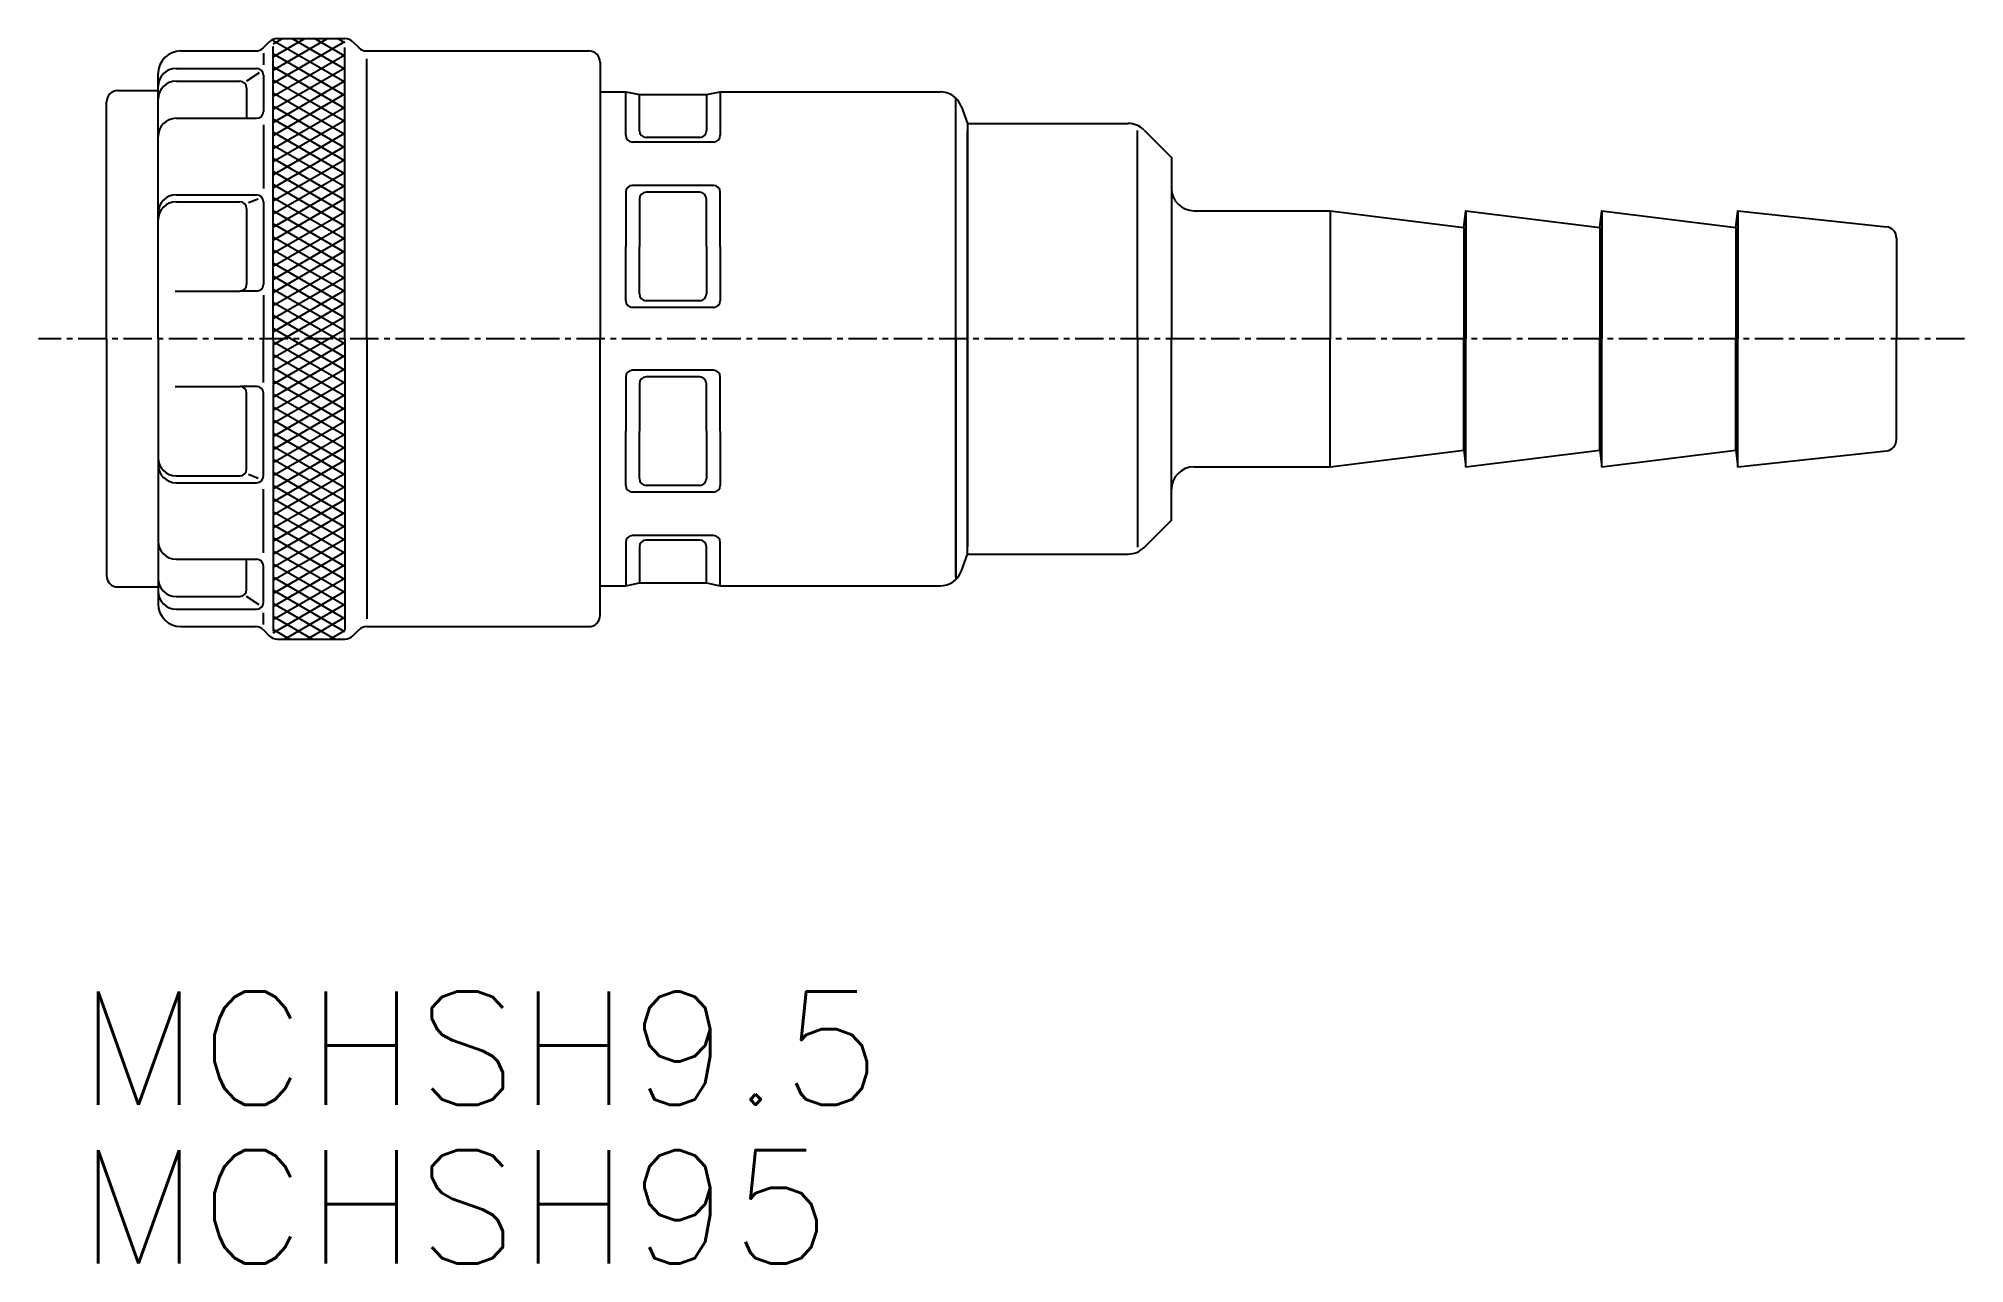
# Model space of a CAD drawing. Extents: x 580.1 to 665.1, y 149.6 to 203.7.
import ezdxf
from ezdxf.enums import TextEntityAlignment as Align

# ---------------------------------------------------------------- set-up
doc = ezdxf.new("R2010")
doc.units = 0
doc.linetypes.add('CENTER', pattern=[2, 1.25, -0.25, 0.25, -0.25])
doc.layers.get('0').update_dxf_attribs({"linetype": 'CONTINUOUS'})
doc.layers.add('CENTER', color=1, linetype='CENTER')
doc.styles.get("Standard").update_dxf_attribs({"font": 'txt', "bigfont": 'bigfont'})

msp = doc.modelspace()

# ---------------------------------------------------------------- linework, layer by layer
at = {"color": 7, "linetype": 'CONTINUOUS'}
for p, q in [((589.99, 203.292), (590.248, 203.549)), ((589.99, 203.292), (590.248, 203.549)), ((590.414, 203.459), (590.823, 203.695)), ((590.414, 202.882), (591.823, 203.695)), ((590.414, 202.305), (592.823, 203.695)), ((593.587, 201.766), (590.414, 203.597)), ((590.414, 201.727), (593.587, 203.559)), ((590.414, 190.445), (590.414, 203.342)), ((590.414, 190.445), (590.414, 203.342)), ((590.601, 203.695), (593.587, 203.695)), ((590.601, 203.695), (593.587, 203.695)), ((593.587, 202.343), (591.245, 203.695)), ((593.587, 202.92), (592.245, 203.695)), ((593.587, 203.498), (593.245, 203.695)), ((593.587, 190.445), (593.587, 203.298)), ((593.587, 190.445), (593.587, 203.298)), ((593.94, 203.549), (594.198, 203.292)), ((593.94, 203.549), (594.198, 203.292)), ((586.144, 202.379), (589.69, 202.379)), ((586.144, 202.379), (589.69, 202.379)), ((586.344, 203.145), (589.637, 203.145)), ((586.344, 203.145), (589.637, 203.145)), ((589.99, 203.05), (589.99, 202.531)), ((589.99, 203.05), (589.99, 202.531)), ((593.587, 201.188), (590.414, 203.02)), ((590.414, 201.15), (593.587, 202.982)), ((593.587, 200.611), (590.414, 202.443)), ((590.414, 200.572), (593.587, 202.404)), ((594.551, 203.145), (604.344, 203.145)), ((594.551, 203.145), (604.344, 203.145)), ((594.551, 190.445), (594.551, 202.802)), ((594.551, 190.445), (594.551, 202.802)), ((604.844, 202.645), (604.844, 190.445)), ((604.844, 202.645), (604.844, 190.445)), ((585.344, 190.445), (585.344, 202.145)), ((585.344, 190.445), (585.344, 202.145)), ((586.144, 201.815), (588.944, 201.815)), ((586.144, 201.815), (588.944, 201.815)), ((589.804, 202.188), (589.244, 201.815)), ((589.804, 202.188), (589.244, 201.815)), ((589.244, 201.515), (589.244, 200.174)), ((589.244, 201.515), (589.244, 200.174)), ((589.99, 202.079), (589.99, 201.444)), ((589.99, 202.079), (589.99, 201.444)), ((593.587, 200.034), (590.414, 201.865)), ((590.414, 199.995), (593.587, 201.827)), ((583.062, 190.445), (583.062, 200.895)), ((583.062, 190.445), (583.062, 200.895)), ((583.562, 201.395), (585.344, 201.395)), ((583.562, 201.395), (585.344, 201.395)), ((585.344, 190.445), (585.344, 201.445)), ((585.344, 190.445), (585.344, 201.445)), ((585.344, 190.445), (585.344, 201.445)), ((585.344, 190.445), (585.344, 201.445)), ((589.99, 201.444), (589.99, 200.474)), ((589.99, 201.444), (589.99, 200.474)), ((593.587, 199.456), (590.414, 201.288)), ((590.414, 199.418), (593.587, 201.25)), ((593.587, 198.879), (590.414, 200.711)), ((590.414, 198.84), (593.587, 200.672)), ((605.977, 199.427), (605.977, 201.345)), ((605.977, 199.427), (605.977, 201.345)), ((606.583, 199.627), (606.583, 201.218)), ((606.583, 199.627), (606.583, 201.218)), ((609.544, 201.218), (609.544, 199.627)), ((609.544, 201.218), (609.544, 199.627)), ((610.15, 201.345), (610.15, 199.427)), ((610.15, 201.345), (610.15, 199.427)), ((620.553, 190.445), (620.553, 201.059)), ((586.144, 200.174), (589.69, 200.174)), ((586.144, 200.174), (589.69, 200.174)), ((589.99, 199.89), (589.99, 197.081)), ((589.99, 199.89), (589.99, 197.081)), ((593.587, 198.302), (590.414, 200.133)), ((590.414, 198.263), (593.587, 200.095)), ((621.062, 199.945), (621.062, 190.445)), ((593.587, 197.724), (590.414, 199.556)), ((590.414, 197.686), (593.587, 199.518)), ((593.587, 197.147), (590.414, 198.979)), ((590.414, 197.108), (593.587, 198.94)), ((609.85, 199.127), (606.277, 199.127)), ((609.85, 199.127), (606.277, 199.127)), ((609.244, 199.327), (606.883, 199.327)), ((609.244, 199.327), (606.883, 199.327)), ((621.062, 190.445), (621.062, 199.618)), ((628.562, 190.445), (628.562, 199.641)), ((593.587, 196.569), (590.414, 198.401)), ((590.414, 196.531), (593.587, 198.363)), ((593.587, 195.992), (590.414, 197.824)), ((590.414, 195.954), (593.587, 197.786)), ((593.587, 195.415), (590.414, 197.247)), ((590.414, 195.376), (593.587, 197.208)), ((609.85, 197.213), (606.277, 197.213)), ((609.85, 197.213), (606.277, 197.213)), ((586.144, 196.795), (589.69, 196.795)), ((586.144, 196.795), (589.69, 196.795)), ((586.144, 196.495), (588.944, 196.495)), ((586.144, 196.495), (588.944, 196.495)), ((589.763, 196.61), (589.33, 196.438)), ((589.763, 196.61), (589.33, 196.438)), ((589.99, 196.495), (589.99, 192.846)), ((589.99, 196.495), (589.99, 192.846)), ((593.587, 194.837), (590.414, 196.669)), ((590.414, 194.799), (593.587, 196.631)), ((605.977, 196.913), (605.977, 194.521)), ((605.977, 196.913), (605.977, 194.521)), ((606.583, 196.613), (606.583, 194.521)), ((606.583, 196.613), (606.583, 194.521)), ((609.244, 196.913), (606.883, 196.913)), ((609.244, 196.913), (606.883, 196.913)), ((609.544, 194.521), (609.544, 196.613)), ((609.544, 194.521), (609.544, 196.613)), ((610.15, 194.521), (610.15, 196.913)), ((610.15, 194.521), (610.15, 196.913)), ((630.062, 197.095), (630.062, 190.445)), ((589.244, 196.195), (589.244, 192.846)), ((589.244, 196.195), (589.244, 192.846)), ((593.587, 194.26), (590.414, 196.092)), ((590.414, 194.222), (593.587, 196.053)), ((593.587, 193.683), (590.414, 195.515)), ((637.062, 196.095), (637.062, 190.445)), ((643.062, 196.095), (643.062, 190.445)), ((649.062, 196.095), (649.062, 190.445)), ((655.062, 196.095), (655.062, 190.445)), ((590.414, 193.644), (593.587, 195.476)), ((593.587, 193.105), (590.414, 194.937)), ((590.414, 193.067), (593.587, 194.899)), ((642.969, 195.352), (642.969, 190.445)), ((648.969, 195.352), (648.969, 190.445)), ((654.969, 195.352), (654.969, 190.445)), ((662.062, 194.89), (662.062, 190.445)), ((593.587, 192.528), (590.414, 194.36)), ((590.414, 192.49), (593.587, 194.321)), ((605.977, 192.128), (605.977, 194.521)), ((605.977, 192.128), (605.977, 194.521)), ((606.583, 192.428), (606.583, 194.521)), ((606.583, 192.428), (606.583, 194.521)), ((609.544, 194.521), (609.544, 192.428)), ((609.544, 194.521), (609.544, 192.428)), ((610.15, 194.521), (610.15, 192.128)), ((610.15, 194.521), (610.15, 192.128)), ((593.587, 191.951), (590.414, 193.782)), ((590.414, 191.912), (593.587, 193.744)), ((593.587, 191.373), (590.414, 193.205)), ((590.414, 191.335), (593.587, 193.167)), ((586.088, 192.546), (588.944, 192.546)), ((586.088, 192.546), (588.944, 192.546)), ((589.69, 192.546), (588.944, 192.546)), ((589.69, 192.546), (588.944, 192.546)), ((589.99, 192.374), (589.99, 190.445)), ((589.99, 192.374), (589.99, 190.445)), ((593.587, 190.796), (590.414, 192.628)), ((590.414, 190.758), (593.587, 192.589)), ((609.244, 192.128), (606.883, 192.128)), ((609.244, 192.128), (606.883, 192.128)), ((593.587, 190.219), (590.414, 192.05)), ((590.414, 190.18), (593.587, 192.012)), ((593.587, 189.641), (590.414, 191.473)), ((590.414, 189.603), (593.587, 191.435)), ((609.85, 191.828), (606.277, 191.828)), ((609.85, 191.828), (606.277, 191.828)), ((583.062, 190.445), (583.062, 179.995)), ((583.062, 190.445), (583.062, 179.995)), ((585.344, 190.445), (585.344, 179.445)), ((585.344, 190.445), (585.344, 179.445)), ((585.344, 190.445), (585.344, 179.445)), ((585.344, 190.445), (585.344, 179.445)), ((585.344, 190.445), (585.344, 178.745)), ((585.344, 190.445), (585.344, 178.745)), ((589.99, 188.517), (589.99, 190.445)), ((589.99, 188.517), (589.99, 190.445)), ((593.587, 189.064), (590.414, 190.896)), ((590.414, 189.025), (593.587, 190.857)), ((590.414, 190.445), (590.414, 177.548)), ((590.414, 190.445), (590.414, 177.548)), ((593.587, 190.445), (593.587, 177.592)), ((593.587, 190.445), (593.587, 177.592)), ((594.551, 190.445), (594.551, 178.088)), ((594.551, 190.445), (594.551, 178.088)), ((604.844, 178.245), (604.844, 190.445)), ((604.844, 178.245), (604.844, 190.445)), ((620.553, 190.445), (620.553, 179.831)), ((620.553, 179.932), (620.553, 190.445)), ((621.062, 180.945), (621.062, 190.445)), ((621.062, 190.445), (621.062, 181.272)), ((628.562, 190.445), (628.562, 181.249)), ((630.062, 183.795), (630.062, 190.445)), ((637.062, 184.795), (637.062, 190.445)), ((642.969, 185.538), (642.969, 190.445)), ((643.062, 184.795), (643.062, 190.445)), ((648.969, 185.538), (648.969, 190.445)), ((649.062, 184.795), (649.062, 190.445)), ((654.969, 185.538), (654.969, 190.445)), ((655.062, 184.795), (655.062, 190.445)), ((662.062, 186), (662.062, 190.445)), ((593.587, 188.487), (590.414, 190.318)), ((590.414, 188.448), (593.587, 190.28)), ((593.587, 187.909), (590.414, 189.741)), ((590.414, 187.871), (593.587, 189.703)), ((593.587, 187.332), (590.414, 189.164)), ((590.414, 187.293), (593.587, 189.125)), ((605.977, 188.762), (605.977, 186.37)), ((605.977, 188.762), (605.977, 186.37)), ((609.85, 189.062), (606.277, 189.062)), ((609.85, 189.062), (606.277, 189.062)), ((609.244, 188.762), (606.883, 188.762)), ((609.244, 188.762), (606.883, 188.762)), ((610.15, 186.37), (610.15, 188.762)), ((610.15, 186.37), (610.15, 188.762)), ((586.088, 188.344), (588.944, 188.344)), ((586.088, 188.344), (588.944, 188.344)), ((589.69, 188.344), (588.944, 188.344)), ((589.69, 188.344), (588.944, 188.344)), ((589.244, 184.695), (589.244, 188.044)), ((589.244, 184.695), (589.244, 188.044)), ((589.99, 184.395), (589.99, 188.044)), ((589.99, 184.395), (589.99, 188.044)), ((593.587, 186.754), (590.414, 188.586)), ((590.414, 186.716), (593.587, 188.548)), ((593.587, 186.177), (590.414, 188.009)), ((590.414, 186.139), (593.587, 187.971)), ((606.583, 188.462), (606.583, 186.37)), ((606.583, 188.462), (606.583, 186.37)), ((609.544, 186.37), (609.544, 188.462)), ((609.544, 186.37), (609.544, 188.462)), ((593.587, 185.6), (590.414, 187.432)), ((590.414, 185.561), (593.587, 187.393)), ((593.587, 185.022), (590.414, 186.854)), ((590.414, 184.984), (593.587, 186.816)), ((593.587, 184.445), (590.414, 186.277)), ((590.414, 184.407), (593.587, 186.239)), ((605.977, 183.977), (605.977, 186.37)), ((605.977, 183.977), (605.977, 186.37)), ((606.583, 184.277), (606.583, 186.37)), ((606.583, 184.277), (606.583, 186.37)), ((609.544, 186.37), (609.544, 184.277)), ((609.544, 186.37), (609.544, 184.277)), ((610.15, 186.37), (610.15, 183.977)), ((610.15, 186.37), (610.15, 183.977)), ((593.587, 183.868), (590.414, 185.7)), ((590.414, 183.829), (593.587, 185.661)), ((589.763, 184.281), (589.33, 184.452)), ((589.763, 184.281), (589.33, 184.452)), ((593.587, 183.29), (590.414, 185.122)), ((590.414, 183.252), (593.587, 185.084)), ((593.587, 182.713), (590.414, 184.545)), ((590.414, 182.675), (593.587, 184.506)), ((586.144, 184.395), (588.944, 184.395)), ((586.144, 184.395), (588.944, 184.395)), ((586.144, 184.095), (589.69, 184.095)), ((586.144, 184.095), (589.69, 184.095)), ((589.99, 181), (589.99, 183.809)), ((589.99, 181), (589.99, 183.809)), ((593.587, 182.136), (590.414, 183.968)), ((590.414, 182.097), (593.587, 183.929)), ((609.85, 183.677), (606.277, 183.677)), ((609.85, 183.677), (606.277, 183.677)), ((609.244, 183.977), (606.883, 183.977)), ((609.244, 183.977), (606.883, 183.977)), ((593.587, 181.558), (590.414, 183.39)), ((590.414, 181.52), (593.587, 183.352)), ((593.587, 180.981), (590.414, 182.813)), ((590.414, 180.943), (593.587, 182.774)), ((593.587, 180.404), (590.414, 182.235)), ((590.414, 180.365), (593.587, 182.197)), ((593.587, 179.826), (590.414, 181.658)), ((590.414, 179.788), (593.587, 181.62)), ((593.587, 179.249), (590.414, 181.081)), ((605.977, 181.463), (605.977, 179.545)), ((605.977, 181.463), (605.977, 179.545)), ((609.85, 181.763), (606.277, 181.763)), ((609.85, 181.763), (606.277, 181.763)), ((606.583, 181.263), (606.583, 179.673)), ((606.583, 181.263), (606.583, 179.673)), ((609.244, 181.563), (606.883, 181.563)), ((609.244, 181.563), (606.883, 181.563)), ((609.544, 179.673), (609.544, 181.263)), ((609.544, 179.673), (609.544, 181.263)), ((610.15, 179.545), (610.15, 181.463)), ((610.15, 179.545), (610.15, 181.463)), ((586.144, 180.716), (589.69, 180.716)), ((586.144, 180.716), (589.69, 180.716)), ((589.244, 179.375), (589.244, 180.716)), ((589.244, 179.375), (589.244, 180.716)), ((589.99, 179.447), (589.99, 180.416)), ((589.99, 179.447), (589.99, 180.416)), ((590.414, 179.211), (593.587, 181.042)), ((593.587, 178.672), (590.414, 180.503)), ((590.414, 178.633), (593.587, 180.465)), ((583.562, 179.495), (585.344, 179.495)), ((583.562, 179.495), (585.344, 179.495)), ((589.99, 178.811), (589.99, 179.447)), ((589.99, 178.811), (589.99, 179.447)), ((593.587, 178.094), (590.414, 179.926)), ((590.414, 178.056), (593.587, 179.888)), ((586.144, 179.075), (588.944, 179.075)), ((586.144, 179.075), (588.944, 179.075)), ((586.144, 178.511), (589.69, 178.511)), ((586.144, 178.511), (589.69, 178.511)), ((589.804, 178.702), (589.244, 179.075)), ((589.804, 178.702), (589.244, 179.075)), ((593.587, 177.517), (590.414, 179.349)), ((590.414, 177.478), (593.587, 179.31)), ((593.144, 177.195), (590.414, 178.771)), ((590.923, 177.195), (593.587, 178.733)), ((586.344, 177.745), (589.637, 177.745)), ((586.344, 177.745), (589.637, 177.745)), ((589.99, 177.841), (589.99, 178.36)), ((589.99, 177.841), (589.99, 178.36)), ((592.144, 177.195), (590.414, 178.194)), ((591.923, 177.195), (593.587, 178.156)), ((594.551, 177.745), (604.344, 177.745)), ((594.551, 177.745), (604.344, 177.745)), ((589.99, 177.599), (590.248, 177.342)), ((589.99, 177.599), (590.248, 177.342)), ((591.144, 177.195), (590.414, 177.617)), ((590.601, 177.195), (593.587, 177.195)), ((590.601, 177.195), (593.587, 177.195)), ((592.923, 177.195), (593.587, 177.578)), ((593.94, 177.342), (594.198, 177.599)), ((593.94, 177.342), (594.198, 177.599))]:
    msp.add_line(p, q, dxfattribs=at)
for points in [[(604.844, 201.345), (605.977, 201.345), (606.583, 201.218), (609.544, 201.218), (610.15, 201.345), (619.853, 201.345)], [(620.792, 200.687), (621.062, 199.945), (628.148, 199.945)], [(628.855, 199.652), (630.062, 198.445), (630.062, 197.095)], [(631.062, 196.095), (637.062, 196.095), (642.969, 195.352), (643.062, 196.095), (648.969, 195.352), (649.062, 196.095), (654.969, 195.352), (655.062, 196.095), (661.616, 195.387)], [(631.062, 184.795), (637.062, 184.795), (642.969, 185.538), (643.062, 184.795), (648.969, 185.538), (649.062, 184.795), (654.969, 185.538), (655.062, 184.795), (661.616, 185.503)], [(628.855, 181.238), (630.062, 182.445), (630.062, 183.795)], [(620.792, 180.203), (621.062, 180.945), (628.148, 180.945)], [(604.844, 179.545), (605.977, 179.545), (606.583, 179.673), (609.544, 179.673), (610.15, 179.545), (619.853, 179.545)]]:
    msp.add_lwpolyline(points, dxfattribs=at)
for centre, radius, start, end in [((589.637, 203.645), 0.5, 270, 315), ((589.637, 203.645), 0.5, 270, 315), ((590.601, 203.195), 0.5, 90, 135), ((590.601, 203.195), 0.5, 90, 135), ((593.587, 203.195), 0.5, 45, 90), ((593.587, 203.195), 0.5, 45, 90), ((594.551, 203.645), 0.5, 225, 270), ((594.551, 203.645), 0.5, 225, 270), ((586.344, 202.145), 1, 90, 180), ((586.344, 202.145), 1, 90, 180), ((586.144, 201.579), 0.8, 90, 180), ((586.144, 201.579), 0.8, 90, 180), ((589.69, 202.079), 0.3, 0, 90), ((589.69, 202.079), 0.3, 0, 90), ((604.344, 202.645), 0.5, 0, 90), ((604.344, 202.645), 0.5, 0, 90), ((586.144, 201.015), 0.8, 90, 180), ((586.144, 201.015), 0.8, 90, 180), ((588.944, 201.515), 0.3, 0, 90), ((588.944, 201.515), 0.3, 0, 90), ((583.562, 200.895), 0.5, 90, 180), ((583.562, 200.895), 0.5, 90, 180), ((619.853, 200.345), 1, 20, 90), ((586.144, 199.374), 0.8, 90, 180), ((586.144, 199.374), 0.8, 90, 180), ((589.69, 200.474), 0.3, 270, 0), ((589.69, 200.474), 0.3, 270, 0), ((628.148, 198.945), 1, 45, 90), ((606.277, 199.427), 0.3, 180, 270), ((606.277, 199.427), 0.3, 180, 270), ((606.883, 199.627), 0.3, 180, 270), ((606.883, 199.627), 0.3, 180, 270), ((609.244, 199.627), 0.3, 270, 0), ((609.244, 199.627), 0.3, 270, 0), ((609.85, 199.427), 0.3, 270, 0), ((609.85, 199.427), 0.3, 270, 0), ((606.277, 196.913), 0.3, 90, 180), ((606.277, 196.913), 0.3, 90, 180), ((609.85, 196.913), 0.3, 0, 90), ((609.85, 196.913), 0.3, 0, 90), ((586.144, 195.995), 0.8, 90, 180), ((586.144, 195.995), 0.8, 90, 180), ((586.144, 195.695), 0.8, 90, 180), ((586.144, 195.695), 0.8, 90, 180), ((588.944, 196.195), 0.3, 0, 90), ((588.944, 196.195), 0.3, 0, 90), ((589.69, 196.495), 0.3, 0, 90), ((589.69, 196.495), 0.3, 0, 90), ((606.883, 196.613), 0.3, 90, 180), ((606.883, 196.613), 0.3, 90, 180), ((609.244, 196.613), 0.3, 0, 90), ((609.244, 196.613), 0.3, 0, 90), ((631.062, 197.095), 1, 180, 270), ((661.562, 194.89), 0.5, 0, 83.83333), ((588.944, 192.846), 0.3, 270, 0), ((588.944, 192.846), 0.3, 270, 0), ((589.69, 192.846), 0.3, 270, 0), ((589.69, 192.846), 0.3, 270, 0), ((606.277, 192.128), 0.3, 180, 270), ((606.277, 192.128), 0.3, 180, 270), ((606.883, 192.428), 0.3, 180, 270), ((606.883, 192.428), 0.3, 180, 270), ((609.244, 192.428), 0.3, 270, 0), ((609.244, 192.428), 0.3, 270, 0), ((609.85, 192.128), 0.3, 270, 0), ((609.85, 192.128), 0.3, 270, 0), ((606.277, 188.762), 0.3, 90, 180), ((606.277, 188.762), 0.3, 90, 180), ((606.883, 188.462), 0.3, 90, 180), ((606.883, 188.462), 0.3, 90, 180), ((609.244, 188.462), 0.3, 0, 90), ((609.244, 188.462), 0.3, 0, 90), ((609.85, 188.762), 0.3, 0, 90), ((609.85, 188.762), 0.3, 0, 90), ((588.944, 188.044), 0.3, 0, 90), ((588.944, 188.044), 0.3, 0, 90), ((589.69, 188.044), 0.3, 0, 90), ((589.69, 188.044), 0.3, 0, 90), ((661.562, 186), 0.5, 276.16667, 0), ((586.144, 185.195), 0.8, 180, 270), ((586.144, 185.195), 0.8, 180, 270), ((586.144, 184.895), 0.8, 180, 270), ((586.144, 184.895), 0.8, 180, 270), ((588.944, 184.695), 0.3, 270, 0), ((588.944, 184.695), 0.3, 270, 0), ((631.062, 183.795), 1, 90, 180), ((589.69, 184.395), 0.3, 270, 0), ((589.69, 184.395), 0.3, 270, 0), ((606.277, 183.977), 0.3, 180, 270), ((606.277, 183.977), 0.3, 180, 270), ((606.883, 184.277), 0.3, 180, 270), ((606.883, 184.277), 0.3, 180, 270), ((609.244, 184.277), 0.3, 270, 0), ((609.244, 184.277), 0.3, 270, 0), ((609.85, 183.977), 0.3, 270, 0), ((609.85, 183.977), 0.3, 270, 0), ((586.144, 181.516), 0.8, 180, 270), ((586.144, 181.516), 0.8, 180, 270), ((606.277, 181.463), 0.3, 90, 180), ((606.277, 181.463), 0.3, 90, 180), ((606.883, 181.263), 0.3, 90, 180), ((606.883, 181.263), 0.3, 90, 180), ((609.244, 181.263), 0.3, 0, 90), ((609.244, 181.263), 0.3, 0, 90), ((609.85, 181.463), 0.3, 0, 90), ((609.85, 181.463), 0.3, 0, 90), ((628.148, 181.945), 1, 270, 315), ((589.69, 180.416), 0.3, 0, 90), ((589.69, 180.416), 0.3, 0, 90), ((619.853, 180.545), 1, 270, 340), ((583.562, 179.995), 0.5, 180, 270), ((583.562, 179.995), 0.5, 180, 270), ((586.144, 179.875), 0.8, 180, 270), ((586.144, 179.875), 0.8, 180, 270), ((588.944, 179.375), 0.3, 270, 0), ((588.944, 179.375), 0.3, 270, 0), ((586.144, 179.311), 0.8, 180, 270), ((586.144, 179.311), 0.8, 180, 270), ((586.344, 178.745), 1, 180, 270), ((586.344, 178.745), 1, 180, 270), ((589.69, 178.811), 0.3, 270, 0), ((589.69, 178.811), 0.3, 270, 0), ((589.637, 177.245), 0.5, 45, 90), ((589.637, 177.245), 0.5, 45, 90), ((594.551, 177.245), 0.5, 90, 135), ((594.551, 177.245), 0.5, 90, 135), ((604.344, 178.245), 0.5, 270, 0), ((604.344, 178.245), 0.5, 270, 0), ((590.601, 177.695), 0.5, 225, 270), ((590.601, 177.695), 0.5, 225, 270), ((593.587, 177.695), 0.5, 270, 315), ((593.587, 177.695), 0.5, 270, 315)]:
    msp.add_arc(centre, radius, start, end, dxfattribs=at)
at = {"layer": 'CENTER', "color": 1, "linetype": 'CENTER'}
msp.add_line((665.062, 190.445), (580.062, 190.445), dxfattribs=at)

# ---------------------------------------------------------------- texts
at = {"color": 7, "linetype": 'CONTINUOUS', "width": 1.041667}
for s, p in [('MCHSH9.5', (581.802, 155.144)), ('MCHSH95', (581.802, 148.144))]:
    msp.add_text(s, height=5, dxfattribs=at).set_placement(p, align=Align.BOTTOM_LEFT)

doc.saveas('drawing.dxf')
